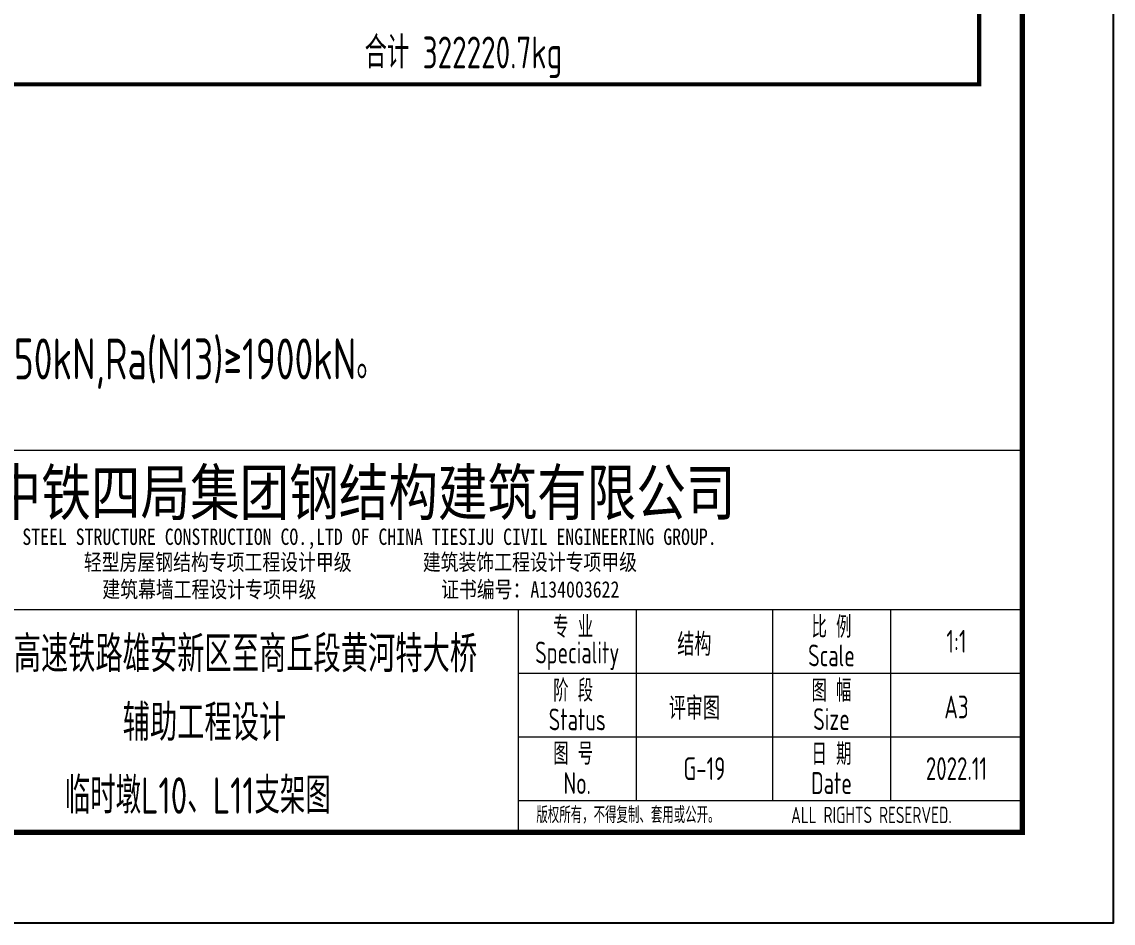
# Model space of a CAD drawing. Extents: x -2876908 to 633791, y -1383861 to 872234.
# Drawn here: x -692630 to -632582, y -1081386 to -1031820 of the extents above; entities that cross this region are included whole.
import ezdxf
from ezdxf.enums import TextEntityAlignment as Align

# ---------------------------------------------------------------- set-up
doc = ezdxf.new("R2010")
doc.units = 0
doc.header["$LTSCALE"] = 5
doc.header["$MEASUREMENT"] = 0
doc.layers.get('0').update_dxf_attribs({"linetype": 'CONTINUOUS', "lineweight": 25})
for name, color, linetype, lineweight in [('1粗实线', 1, 'CONTINUOUS', 30), ('6文本', 7, 'CONTINUOUS', 15), ('HFZT', 5, 'CONTINUOUS', 15)]:
    doc.layers.add(name, color=color, linetype=linetype, lineweight=lineweight)
doc.layers.add('XI', color=7, linetype='CONTINUOUS')
doc.styles.add('TSSD_NORM', font='tssdeng.shx', dxfattribs={"width": 0.7, "bigfont": 'hztxt.shx'})
doc.styles.add('图框-仿宋', font='tssdeng.shx', dxfattribs={"bigfont": 'hztxt.shx'})
doc.styles.add('图框-黑体', font='simhei.ttf', dxfattribs={"width": 0.9})
doc.styles.add('桥梁', font='tssdeng.shx', dxfattribs={"width": 0.75, "bigfont": 'hztxt.shx'})

# ---------------------------------------------------------------- blocks, each defined once
blk = doc.blocks.new('施工设计图框')
at = {"color": 7, "linetype": 'Continuous'}
blk.add_lwpolyline([(-395.5, -13.5), (-395.5, 283.5), (24.5, 283.5), (24.5, -13.5), (-395.5, -13.5)], dxfattribs=at)
at = {"layer": '1粗实线', "color": 7, "linetype": 'Continuous', "const_width": 0.6}
blk.add_lwpolyline([(-370.5, -3.5), (-370.5, 273.5), (14.5, 273.5), (14.5, -3.5), (-370.5, -3.5)], dxfattribs=at)
at = {"layer": 'HFZT'}
for p, q in [((14.5, 38.5), (-147.5, 38.5)), ((14.5, -3.5), (14.5, 38.5)), ((-147.5, 21), (14.5, 21)), ((-40.98, 21), (-40.98, -3.5)), ((-40.81, 21), (14.5, 21)), ((-27.98, 21), (-27.98, 0)), ((-13, 21), (-13, 0)), ((0, 21), (0, 0)), ((-40.98, 14), (14.5, 14)), ((-40.98, 7), (14.5, 7)), ((-40.98, 0), (14.5, 0)), ((-147.5, -3.5), (14.5, -3.5))]:
    blk.add_line(p, q, dxfattribs=at)
at = {"layer": 'HFZT', "style": '图框-仿宋', "width": 0.7}
for s, p in [('专 业', (-34.93, 19.2)), ('比 例', (-6.5, 19.2)), ('Speciality', (-34.48, 15.91)), ('Scale', (-6.5, 15.95)), ('阶 段', (-34.93, 12.2)), ('图 幅', (-6.5, 12.2)), ('Status', (-34.48, 8.91)), ('Size', (-6.5, 8.95)), ('图 号', (-34.93, 5.2)), ('日 期', (-6.5, 5.2)), ('No.', (-34.48, 1.91)), ('Date', (-6.5, 1.91))]:
    blk.add_text(s, height=2.4, dxfattribs=at).set_placement(p, align=Align.MIDDLE)
at = {"layer": 'HFZT', "color": 2, "style": '桥梁', "width": 0.75}
for s, p in [('京雄商高速铁路雄安新区至商丘段黄河特大桥', (-75.5, 14.1)), ('辅助工程设计', (-75.5, 6.55))]:
    blk.add_text(s, height=4, dxfattribs=at).set_placement(p, align=Align.CENTER)
at = {"layer": 'HFZT', "color": 2}
for s, style, width, p in [('结构', '桥梁', 0.75, (-21.59, 17.28)), ('评审图', '桥梁', 0.75, (-21.59, 10.28)), ('A3', '图框-仿宋', 0.7, (7.25, 10.28))]:
    blk.add_text(s, height=2.5, dxfattribs=dict(at, style=style, width=width)).set_placement(p, align=Align.MIDDLE)
at = {"layer": 'HFZT', "style": '图框-仿宋', "width": 0.7}
for s, p in [('版权所有，不得复制、套用或公开。', (-38.98, -2.5)), ('ALL RIGHTS RESERVED.', (-10.95, -2.5))]:
    blk.add_text(s, height=1.8, dxfattribs=at).set_placement(p)
at = {"layer": 'HFZT', "color": 2, "style": 'TSSD_NORM', "width": 0.7}
for tag, height, p in [('比例尺', 2.5, (7.25, 17.5)), ('图号', 2.5, (-20.49, 3.5)), ('日期', 2.5, (7.25, 3.5)), ('图名', 4, (-76.24, 0.75))]:
    blk.add_attdef(tag, text='', height=height, dxfattribs=at).set_placement(p, align=Align.MIDDLE)
at = {"layer": 'XI', "color": 5, "style": '图框-黑体', "width": 0.8}
for s, height, p in [('中铁四局集团钢结构建筑有限公司', 5, (-57.99, 31.37)), ('STEEL STRUCTURE CONSTRUCTION CO.,LTD OF CHINA TIESIJU CIVIL ENGINEERING GROUP.', 1.8, (-57.34, 28.1)), ('轻型房屋钢结构专项工程设计甲级        建筑装饰工程设计专项甲级 ', 1.8, (-57.85, 25.31)), ('建筑幕墙工程设计专项甲级              证书编号：A134003622', 1.8, (-58.29, 22.31))]:
    blk.add_text(s, height=height, dxfattribs=at).set_placement(p, align=Align.CENTER)

msp = doc.modelspace()

# ---------------------------------------------------------------- linework, layer by layer
at = {"layer": '1粗实线', "const_width": 233.333, "flags": 128}
msp.add_lwpolyline([(-721948.127, -972255.201), (-721948.127, -1035255.201), (-639949.455, -1035255.201), (-639949.455, -972255.201)], close=True, dxfattribs=at)

# ---------------------------------------------------------------- block references
at = {"xscale": 500, "yscale": 500, "zscale": 500}
msp.add_blockref('施工设计图框', (-644829.8, -1074635.792), dxfattribs=at).add_auto_attribs({'日期': '2022.11', '比例尺': '1:1', '图号': 'G-19', '图名': '临时墩L10、L11支架图'})

# ---------------------------------------------------------------- texts
at = {"layer": '6文本', "style": 'TSSD_NORM', "width": 0.7}
msp.add_text('合计 322220.7kg', height=1750, dxfattribs=at).set_placement((-668332.405, -1033505.201), align=Align.MIDDLE_CENTER)
at = {"layer": '6文本', "insert": (-734210.656, -1037980.295), "char_height": 2250, "width": 195290.43481, "attachment_point": 1, "style": 'TSSD_NORM'}
msp.add_mtext('说明：\\P1、除标高以m计外，图中尺寸均以mm计。\\P2、钢管之间采用相贯焊，焊高hf=6mm。\\P3、钢管桩承载力特征值Ra(N15)≥2750kN,Ra(N14)≥2250kN,Ra(N13)≥1900kN。', dxfattribs=at)

doc.saveas('drawing.dxf')
